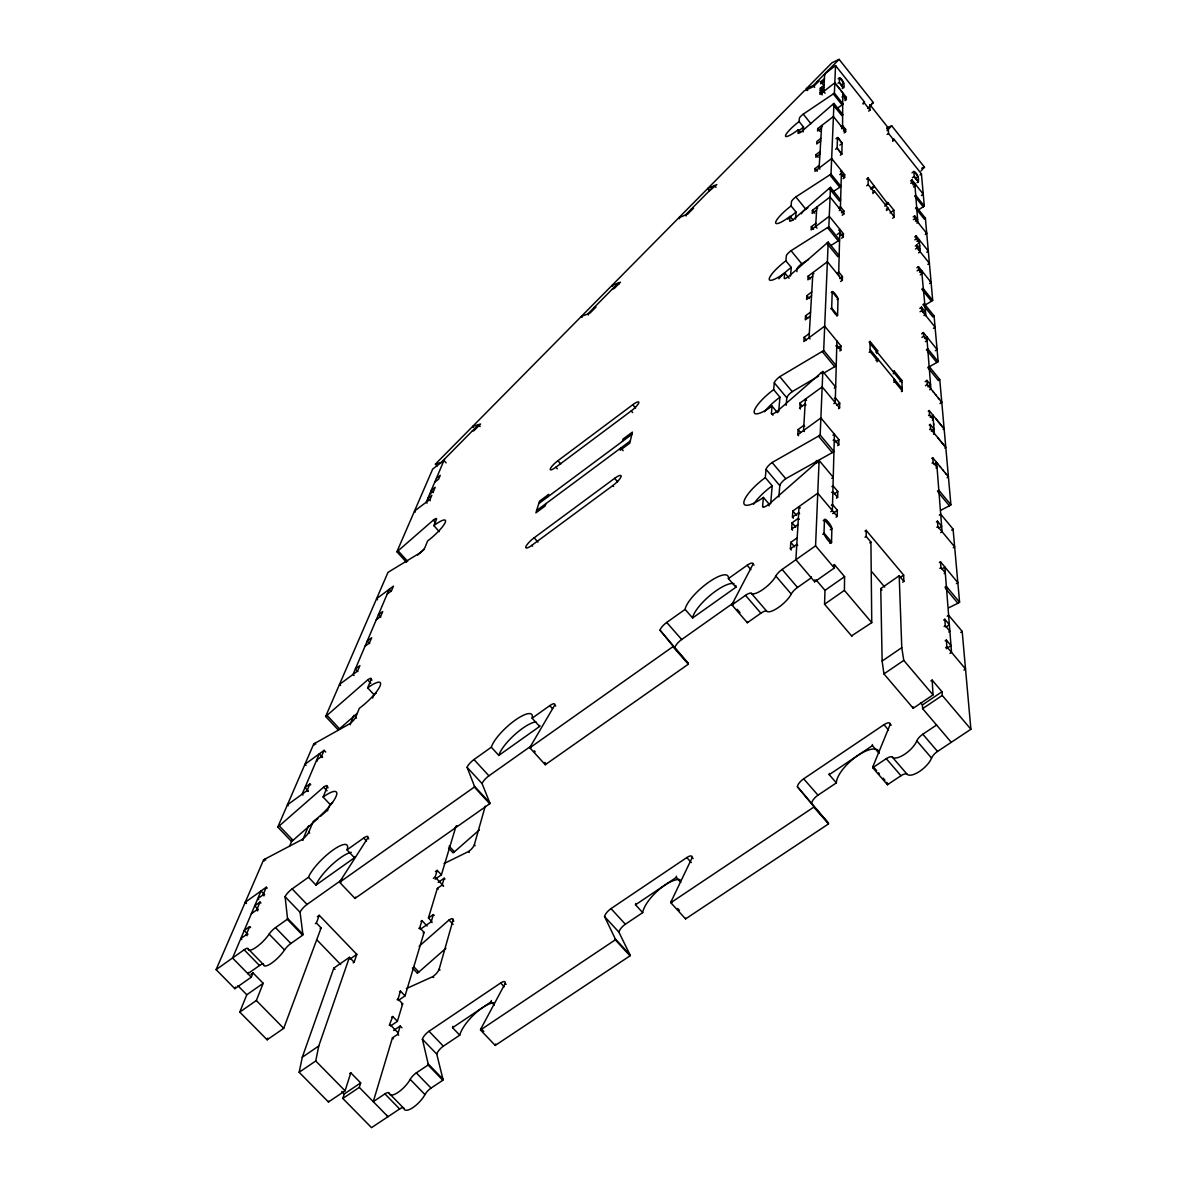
<?xml version="1.0" encoding="UTF-8"?>
<svg xmlns="http://www.w3.org/2000/svg" width="1187" height="1187" viewBox="0 0 1187 1187"><rect width="100%" height="100%" fill="white"/><g stroke="black" fill="none" stroke-linecap="round" stroke-linejoin="round"><path stroke-width="1.5" d="M864.997 531.138L866.139 530.337L866.184 536.42L870.917 542.073L871.762 622.641L851.925 635.653M871.762 622.641L844.402 590.384L844.595 576.645L834.431 564.626L833.2 565.487M836.049 517.191L837.221 516.36L837.354 510.276L832.532 504.52L831.36 505.35M836.479 498.154L837.636 497.323L837.77 491.463L833.022 485.809L831.879 486.625M837.696 445.674L838.779 444.888L838.897 439.62L820.885 417.958L797.798 434.694L798.643 435.718M838.541 408.669L839.595 407.913L839.699 403.031L835.366 397.808L834.327 398.565M839.862 350.951L840.841 350.224L840.945 345.936L824.698 326.158L803.866 341.544L804.133 337.316L809.311 333.502M840.559 281.527L842.369 280.177L842.458 276.556L838.734 271.971L836.924 273.322M841.613 238.231L843.319 236.94L843.393 233.691L829.268 216.242L811.122 229.922L811.329 226.717L815.84 223.319M842.162 215.262L843.823 214.016L843.883 210.96L840.47 206.731L838.808 207.977M843.037 178.688L844.625 177.486L844.684 174.726L831.672 158.524L814.935 171.269L815.113 168.554L819.282 165.379M844.135 132.929L845.619 131.802L845.663 129.398L842.636 125.599L841.168 126.712M844.921 100.628L846.316 99.545L846.361 97.379L834.817 82.838L835.529 65.552L824.698 73.95L823.659 91.458L825.113 93.269M800.275 508.006L799.044 506.567L795.898 559.73L814.683 581.808L834.342 567.994L834.431 564.626M830.292 529.788L831.879 528.66L824.461 519.847L824.001 533.453A4.555 1.142 54.6 0 0 824.401 534.936L826.33 538.171A7.404 1.855 54.6 0 0 829.416 541.762L831.063 542.815A4.555 1.142 54.6 0 0 831.523 542.37L831.879 528.66A6.039 1.499 54.4 0 0 828.259 521.924A6.039 1.499 54.4 0 0 824.446 519.832L823.259 520.692M836.894 341.01L835.247 402.675L833.838 403.684M838.63 275.592L839.862 229.343L838.734 230.189M842.755 92.838L842.562 127.988L841.583 128.745M851.925 636.336L824.55 604.228L824.995 590.354L816.092 579.894M814.683 581.808L814.757 579.879M834.342 567.994L815.573 545.827L819.119 460.437A7.686 2.166 -39.8 0 0 817.383 461.788L768.315 504.772A7.641 2.137 -40.2 0 1 762.588 506.137L763.419 497.412A26.262 7.211 -40.2 0 1 743.848 502.309A26.262 7.211 -40.2 0 1 765.289 477.634L766.075 469.384A7.374 1.988 -40.1 0 1 772.099 462.5L818.496 436.133A7.448 2.033 -39.7 0 0 820.172 435.021L822.814 371.486A7.003 1.78 -39.5 0 0 821.241 372.733L776.639 411.726A6.959 1.766 -39.9 0 1 771.402 413.299L772.084 406.073A23.933 5.98 -39.9 0 1 754.16 411.577A23.933 5.98 -39.9 0 1 773.642 389.662L774.295 382.807A6.736 1.662 -39.8 0 1 779.77 376.665L822.161 351.471A6.81 1.677 -39.5 0 0 823.689 350.447L828.2 242.133A5.994 1.291 -39.3 0 0 826.849 243.201L788.732 276.437A5.965 1.291 -39.5 0 1 784.221 278.159L784.726 272.876A20.565 4.377 -39.5 0 1 769.235 278.93A20.565 4.377 -39.5 0 1 785.868 260.828L786.358 255.769A5.801 1.217 -39.5 0 1 791.046 250.694L827.517 227.622A5.861 1.232 -39.2 0 0 828.838 226.702L830.47 187.338A5.579 1.113 -39.2 0 0 829.223 188.347L793.866 219.135A5.549 1.113 -39.4 0 1 789.667 220.901L790.097 216.346A19.14 3.784 -39.4 0 1 775.645 222.473A19.14 3.784 -39.4 0 1 791.076 205.945L791.492 201.567A5.401 1.053 -39.4 0 1 795.854 196.923L829.802 174.904A5.46 1.068 -39.2 0 0 831.019 174.029L833.957 103.462A4.926 0.861 -39.2 0 0 832.859 104.352L801.7 131.431A4.896 0.861 -39.3 0 1 797.99 133.196L798.317 129.665A16.944 2.938 -39.3 0 1 785.497 135.793A16.944 2.938 -39.3 0 1 799.088 121.549L799.415 118.136A4.793 0.816 -39.3 0 1 803.258 114.13L833.304 93.907A4.837 0.831 -39.1 0 0 834.387 93.105L834.817 82.838L819.95 94.337L820.083 92.185L823.793 89.322M811.314 576.808L811.27 577.802L797.516 587.461A8.294 2.611 -40.5 0 0 791.239 594.064A16.499 5.149 -40.6 0 1 778.672 607.314A16.499 5.149 -40.6 0 1 766.772 611.26A8.25 2.582 -40.8 0 0 760.882 613.204L747.335 622.73L731.949 604.94A8.205 2.478 -40.9 0 1 732.32 603.753L753.077 564.048L754.027 565.146M816.344 463.316L816.463 460.467M824.639 75.018L824.698 73.95M791.328 549.982L790.379 548.854L790.794 542.355L797.263 537.77M792.59 530.159L791.655 529.061L792.07 522.799L798.347 518.318L799.281 519.416M793.361 518.215L792.441 517.117L792.842 511.003L817.754 493.198L837.221 516.36M797.798 434.694L798.139 429.516L803.866 425.361L804.712 426.37M800.35 409.07L799.845 403.179L822.176 386.888L839.595 407.913M810.587 312.062L805.543 315.801L805.276 319.822L810.35 316.054M811.774 291.987L806.848 295.652L806.596 299.48L811.537 295.8M842.369 280.177L827.384 261.763L808.124 276.156L807.887 279.791L812.709 276.185M843.823 214.016L830.069 196.983L812.398 210.351L812.205 213.408L816.626 210.069M820.098 151.506L816.033 154.622L815.855 157.233L819.95 154.102M845.619 131.802L833.422 116.519L817.724 128.582L817.561 130.985L821.493 127.973M822.368 92.927L820.217 90.227L820.351 88.105L824.03 85.271M824.401 78.846L820.766 81.666L820.632 83.743L824.282 80.909M778.88 496.967L779.785 485.602A7.359 2.048 -40.1 0 1 785.764 478.702L832.25 452.633A7.434 2.092 -39.7 0 0 833.942 451.535L820.172 435.021M786.18 405.316L786.788 397.779A6.721 1.706 -39.7 0 1 792.233 391.621L818.629 376.116M796.848 271.63L797.056 268.855A5.787 1.261 -39.4 0 1 801.729 263.766L808.51 259.508M770.63 503.926L772.218 485.809L765.289 477.634M778.657 411.904L779.948 397.2L773.642 389.662M790.512 276.081L791.269 267.416L785.868 260.828M795.483 219.091L796.091 212.102L791.076 205.945M803.08 131.965L803.51 127.054L799.088 121.549M506.122 984.364L505.217 983.415A7.552 2.597 -44.7 0 0 500.632 982.999L429.011 1031.251A7.523 2.522 -45.3 0 0 422.379 1039.189L436.757 1054.101L442.929 1079.131A7.715 2.686 -45.8 0 1 442.825 1080.259L431.044 1088.093A7.73 2.7 -45.9 0 0 424.976 1094.607A15.416 5.327 -46 0 1 412.809 1107.664A15.416 5.327 -46 0 1 403.995 1108.539A7.73 2.656 -46.1 0 0 399.633 1108.97L371.531 1127.65L342.82 1098.465L359.29 1087.396L360.685 1082.9L350.818 1072.825L345.061 1090.823L328.458 1101.996L299.154 1072.276L315.742 1060.97L318.754 1045.999L349.423 957.316L354.127 962.182L353.147 962.865M299.154 1072.276L302.284 1057.246L333.829 968.132L349.423 957.316M622.463 441.297L622.997 439.101L632.404 432.113L629.763 443.152L620.252 450.214L620.801 447.974L623.16 450.704M406.414 988.578L432.84 976.619A7.137 2.285 -44.7 0 0 439.16 969.156L453.019 920.192A6.87 2.151 -44.2 0 0 449.012 920.029L419.159 946.247M444.042 863.572L468.583 851.509A6.484 1.944 -43.6 0 0 474.31 844.877L485.26 806.151M422.379 1039.189L428.195 1063.893A7.73 2.641 -45.6 0 1 428.092 1065.006L416.296 1072.885A7.76 2.641 -45.7 0 0 410.198 1079.398A15.446 5.223 -45.8 0 1 397.971 1092.441A15.446 5.223 -45.8 0 1 389.232 1093.405A7.745 2.611 -46 0 0 384.9 1093.88L373.267 1101.655L392.422 1037.868L397.734 1034.278L400.212 1025.983L401.963 1027.794M420.109 929.421L431.237 921.735L433.359 914.598L434.175 915.459M431.682 921.438L428.433 917.996L437.335 888.38L442.157 885.012L444.175 878.232L444.977 879.077M412.393 967.984L417.364 973.177L417.809 971.649M390.508 1025.998L397.393 1021.339L402.66 1003.816L398.046 999.024L400.464 991.086L405.049 995.863L398.268 1000.478M405.049 995.863L424.115 932.388L419.738 927.774L421.934 920.563L427.097 926.023M435.125 879.226L441.401 874.849L456.06 826.033M389.247 1025.375L392.734 1016.502L397.393 1021.339M433.359 878.35L435.154 877.089L437.202 870.383L441.401 874.849M545.872 503.629L545.159 505.974L535.886 512.843L539.551 501.166L548.72 494.356L548.008 496.656M342.82 1098.465L344.26 1093.954L360.685 1082.9M328.458 1101.996L328.74 1101.135M354.127 962.182L356.797 954.363L319.273 915.325L317.33 916.69M250.976 974.349L253.039 972.91L263.188 983.296L246.792 994.765L239.774 1012.066L267.134 1039.797L283.708 1028.357L321.128 927.908L316.38 922.982L319.273 915.325M267.134 1039.797L267.758 1038.135M239.774 1012.066L256.347 1000.507L263.188 983.296M327.419 810.899L330.031 804.356A24.942 6.261 -43.6 0 1 332.568 802.62M372.599 698.09L373.979 694.662A22.687 5.297 -42.7 0 1 376.324 693.015M253.039 972.91L251.303 977.153L234.863 988.697L216.108 969.616L263.544 859.996A7.241 1.78 -44 0 1 264.938 859.091L302.106 839.521A7.27 1.825 -43.7 0 0 308.798 832.161L313.175 821.434A24.972 6.172 -43.5 0 0 336.129 796.269A24.972 6.172 -43.5 0 0 323.116 797.041L327.271 786.862L328.131 787.767M317.923 818.54L293.026 840.307A6.988 1.736 -43.7 0 1 291.542 841.479L277.788 827.072L313.665 744.13A6.558 1.499 -43.1 0 1 314.956 743.27L349.616 723.847A6.603 1.543 -42.9 0 0 355.655 717.319L359.32 708.327A22.716 5.223 -42.7 0 0 380.092 685.923A22.716 5.223 -42.7 0 0 367.673 687.852L371.175 679.29L371.961 680.136M439.279 531.657L433.878 525.633L436.504 519.209A5.49 1.098 -41.6 0 0 433.3 520.143L398.105 550.798A5.475 1.083 -41.8 0 1 396.903 551.747L406.473 562.326M248.409 972.435L247.905 973.681L259.508 965.521A7.879 2.137 -44.8 0 1 263.588 964.69A15.728 4.288 -44.7 0 0 271.808 962.983A15.728 4.288 -44.7 0 0 284.524 949.971A7.894 2.166 -44.6 0 1 290.874 943.487L302.64 935.208A7.864 2.166 -44.6 0 0 302.863 934.184L300.059 912.269L285.088 896.719A7.686 2.003 -44.2 0 1 292.136 888.9L308.486 877.252A26.856 7.092 -43.9 0 1 332.939 850.085A26.856 7.092 -43.9 0 1 347.005 849.862L363.667 838.022A7.715 2.062 -43.7 0 1 367.836 837.903L368.771 838.897M303.026 839.298L308.501 825.929M350.358 723.892L353.86 715.36M947.211 616.276A7.537 2.715 -39.5 0 1 948.621 615.222L962.182 631.425L970.892 729.263L937.537 751.43A8.116 3.235 -40.4 0 0 931.558 758.078A16.128 6.395 -40.6 0 1 919.584 771.402A16.128 6.395 -40.6 0 1 907.135 774.295A8.072 3.205 -40.9 0 0 900.978 775.734L887.446 784.726L872.727 767.707A8.057 3.116 -40.9 0 1 872.979 766.431L890.309 724.144L891.214 725.183M234.863 988.697L235.53 987.094M289.465 846.435L292.136 840.055M241.733 939.57L240.783 938.605L246.228 934.748L249.656 926.602L250.605 927.566M251.303 913.767L256.704 909.925L260.027 902.061L260.947 903.01M258.662 899.657L257.742 898.693L263.039 894.924L266.289 887.208L267.209 888.158M288.233 805.78L287.388 804.89L307.107 790.572L309.896 783.969L310.742 784.859M317.463 760.986L316.632 760.11L321.454 756.594L324.11 750.318L325.742 752.068M444.561 459.072L426.237 502.205L427.097 503.169M357.317 713.283L339.556 728.788A6.365 1.469 -42.9 0 1 338.191 729.886L325.639 716.458L387.941 572.475A5.623 1.142 -42 0 1 389.069 571.689L419.797 553.008A5.638 1.157 -41.8 0 0 424.901 547.622L427.632 540.931A19.482 3.932 -41.7 0 0 445.244 522.384A19.482 3.932 -41.7 0 0 433.878 525.633M396.903 551.747L432.691 469.043L443.968 460.452L446.104 462.856M890.309 724.144A7.864 2.967 -40.7 0 0 883.974 724.708L803.673 778.806A7.775 2.893 -41.6 0 0 797.382 786.699L828.274 822.932A7.953 3.101 -41.8 0 1 828.511 823.897L685.567 918.916L670.818 902.713A7.864 2.908 -43.2 0 1 671.234 901.363L692.199 857.518L693.104 858.513M692.199 857.518A7.671 2.789 -42.9 0 0 686.783 857.563L611.008 908.619A7.626 2.715 -43.7 0 0 604.539 916.542L618.917 932.166L629.971 954.778A7.805 2.893 -44 0 1 630.03 955.832L495.231 1045.421L480.483 1029.975A7.76 2.7 -45.1 0 1 481.032 1028.55L505.217 983.415M753.077 564.048A8.042 2.374 -40.7 0 0 747.142 565.264L728.403 578.588A27.88 8.146 -41 0 0 708.342 582.476A27.88 8.146 -41 0 0 685.107 609.376L666.723 622.448A7.938 2.315 -41.4 0 0 660.031 630.193L688.208 663.355A8.131 2.508 -41.5 0 1 688.312 664.201L545.263 764.725L529.862 747.81A8.042 2.329 -42.6 0 1 530.396 746.549L554.774 705.019L555.709 706.057M554.774 705.019A7.834 2.226 -42.3 0 0 549.759 705.642L532.117 718.194A27.242 7.626 -42.6 0 0 515.203 720.153A27.242 7.626 -42.6 0 0 491.314 747.216L473.984 759.546A7.775 2.151 -42.9 0 0 467.099 767.336L482.1 783.628L489.786 802.813A7.968 2.329 -43.2 0 1 489.727 803.747L354.987 898.425L339.616 882.297A7.923 2.151 -44 0 1 340.283 880.977L367.836 837.903M921.038 170.883L924.495 167.189L891.719 125.792L886.689 127.899M887.045 130.689L891.719 125.792M867.697 108.462L873.365 102.601L839.105 59.35L831.998 62.748L806.255 88.802L807.664 90.568M437.098 466.001L435.421 464.102L804.207 90.88L813.599 86.488L819.075 80.939L816.715 82.037M806.255 88.802L813.288 85.509L839.105 59.35M454.769 827.888L457.262 825.707M448.523 847.993L453.063 852.859A6.261 1.84 -43.6 0 0 454.428 851.806L479.311 829.965M417.364 973.177A6.855 2.166 -44.7 0 0 418.833 972.049L445.926 948.25M277.788 827.072A7.003 1.677 -43.6 0 0 279.271 825.9L323.621 787.144A7.003 1.706 -43.4 0 1 327.271 786.862M320.698 816.122L326.217 811.285M417.646 555.041L424.234 549.299M325.639 716.458A6.38 1.424 -42.8 0 0 327.018 715.36L367.688 679.884A6.38 1.439 -42.6 0 1 371.175 679.29M820.217 90.227L823.897 87.378M838.141 78.802C843.601 73.639 847.785 98.417 839.357 82.126L839.521 77.689L843.764 83.149L841.939 84.574M837.977 83.149C839.046 80.968 844.758 88.016 842.266 88.535M842.547 94.456L843.482 93.743M842.028 96.978L843.423 95.91L846.316 99.545M844.269 98.981L846.361 97.379M863.083 103.032L864.433 101.993L835.529 65.552M863.083 104.1L864.433 101.993M820.885 138.389L816.879 141.446L816.715 143.953L820.736 140.882M868.647 111.118L870.012 110.079L869.923 105.049M843.467 131.089L845.663 129.398M835.974 138.671L838.022 137.573L842.073 142.989L841.835 154.162L837.147 148.316L837.473 137.514L842.162 143.36L839.892 145.096M835.589 149.265L837.117 148.093L841.88 154.028L840.337 155.2M886.926 128.893L888.262 127.87L869.923 104.723M887.149 134.443L888.514 133.419L888.262 127.87M436.401 478.257L440.243 475.349L438.611 479.192L434.768 482.115M840.381 171.477L841.435 170.691L840.381 209.773L839.283 210.603M839.773 174.623L841.36 173.421L844.625 177.486M842.325 176.522L844.684 174.726M892.624 140.303L893.989 139.265L921.438 173.895L924.302 206.108A4.763 1.083 -38.7 0 1 923.219 206.85L919.376 209.238M892.683 141.416L893.989 139.265M429.635 494.193L433.522 491.24L435.184 487.308L431.311 490.246L433.359 492.531M866.584 179.103L868.098 177.961L887.742 203.823L884.716 206.093M866.644 185.795L868.172 184.638L868.098 177.961M870.516 188.555L874.3 185.706M871.288 189.341L874.329 187.056M841.405 212.829L843.883 210.96M872.89 192.249L874.404 191.107L887.906 207.962L894.182 217.117L892.654 218.26M872.905 193.615L874.404 191.107M912.017 172.842C915.993 167.975 921.097 181.477 917.032 182.664M912.388 177.798L914.227 176.359L913.856 171.299L917.996 176.7M837.206 234.492L839.773 232.563L843.319 236.94M910.563 180.973L911.957 179.92L923.234 194.104L921.379 195.499M920.073 174.904L921.438 173.895M915.266 178.747L917.996 176.655M840.826 235.619L843.393 233.691M910.741 183.406L912.15 182.368L911.957 179.92M886.185 203.585L887.698 202.458L893.856 210.158L894.182 217.117M912.922 184.86L914.791 183.466L915.489 184.356M913.575 186.967L914.984 185.929L912.15 182.368M886.377 209.105L887.906 207.962M886.437 210.485L887.965 209.342M557.92 460.704L632.73 404.752A8.902 1.929 -40.6 0 1 638.814 402.734A8.902 1.929 -40.6 0 1 631.217 410.925L555.917 467.188A8.799 1.884 -41 0 1 550.249 468.939A8.799 1.884 -41 0 1 557.92 460.704L560.739 463.939M890.072 212.977L893.856 210.158M387.199 594.064L391.443 590.903L393.446 586.141L376.561 598.767L377.511 599.791M913.174 216.939L914.643 215.841L917.61 219.55L915.414 221.197M913.382 219.64L914.851 218.542L914.643 215.841M376.279 619.762L380.612 616.528L382.718 611.557L378.401 614.777L380.701 617.299M839.758 278.559L842.458 276.556M538.853 503.511L631.914 434.323M916.839 222.993L917.833 222.266L914.791 183.466M536.658 510.529L630.327 440.956M831.286 292.521L832.221 291.824A4.703 0.92 53.5 0 1 835.158 293.931A4.703 0.92 53.5 0 1 838.007 298.916L837.577 315.252L836.627 315.95M914.643 236.985L916.141 235.857L928.308 251.065L932.7 300.43A5.371 1.38 -38.7 0 1 931.469 301.261L924.955 305.104M365.032 646.218L369.454 642.939L371.665 637.731L367.243 641.01L369.617 643.577M914.851 239.833L916.364 238.706L916.141 235.857M837.072 299.599L838.007 298.916L832.221 291.824L831.672 308.026A4.807 0.95 53.6 0 0 834.58 313.131A4.807 0.95 53.6 0 0 837.577 315.252L831.672 308.026L830.722 308.739M925.266 234.522L926.735 233.424L925.385 218.185L916.646 207.235A4.867 1.098 -38.7 0 0 915.548 208.111L924.287 219.061A4.852 1.128 -38.7 0 1 925.385 218.185M916.928 241.347L919.376 239.908M917.907 243.647L919.421 242.534L916.364 238.706M915.296 246.08L916.824 244.952L919.91 248.81L918.382 249.938M915.503 249.003L917.047 247.875L916.824 244.952M918.604 252.861L920.133 251.733L919.183 239.67M534.15 537.8L614.629 478.331A9.615 2.255 -40.9 0 1 621.113 476.491A9.615 2.255 -40.9 0 1 612.848 485.542L531.821 545.337A9.511 2.196 -41.4 0 1 525.811 546.866A9.511 2.196 -41.4 0 1 534.15 537.8L537.948 542.103M926.795 252.178L928.308 251.065L926.735 233.424L914.851 218.542M916.868 267.772L918.441 266.615L931.098 282.387L929.525 283.53M917.091 270.873L918.679 269.701L918.441 266.615M927.863 264.419L929.391 263.291L917.047 247.875M919.524 272.105L921.616 270.562L925.905 315.742M920.281 274.82L921.854 273.663L918.679 269.701M835.796 345.996L836.776 345.269L840.841 350.224M838.007 348.088L840.945 345.936M869.107 342.138L870.041 341.441L877.697 350.818L876.807 353.548M919.821 308.368L921.468 307.151L924.807 311.291L923.145 312.493M920.073 311.78L921.72 310.564L921.468 307.151M324.11 750.318L304.94 764.309L306.023 765.467M869.225 352.346L870.16 351.664L870.041 341.441M923.961 315.519L925.074 314.718M875.828 352.183L877.697 350.818M799.534 408.076L805.127 403.995L805.958 404.99M875.976 360.418L877.876 359.053L876.97 361.812M921.661 333.799L923.367 332.553L937.077 349.497L938.16 361.634A5.757 1.602 -38.7 0 1 936.825 362.51L929.807 366.501M933.427 328.324L935.074 327.108L934.08 315.905L924.198 303.649A5.505 1.424 -38.7 0 0 922.967 304.629L932.834 316.884A5.49 1.454 -38.7 0 1 934.08 315.905M921.928 337.42L923.634 336.188L923.367 332.553M309.896 783.969L304.985 787.545L308.353 791.091M924.525 338.443L926.795 336.796L927.448 337.598M836.568 405.301L839.699 403.031M925.37 341.678L927.092 340.446L923.634 336.188M893.277 371.709L894.212 371.041L901.808 380.33L902.313 390.953L901.363 391.636M893.366 373.801L894.212 371.041M893.603 380.122L894.538 379.439L894.627 381.561L902.313 390.953M935.371 350.729L937.077 349.497L935.074 327.108L921.72 310.564M893.677 382.244L894.627 381.561M899.939 381.68L901.808 380.33M832.948 435.258L834.402 434.219L832.369 510.588L830.796 511.686M833.17 440.258L834.268 439.472L838.779 444.888M835.648 441.965L838.897 439.62M925.148 381.695L926.943 380.389L930.563 384.84L927.863 386.784M925.445 385.745L927.255 384.44L926.943 380.389M929.688 389.781L930.89 388.906L926.795 336.796M928.264 411.251L929.198 410.583L944.14 428.878L943.205 429.546M939.97 403.58L941.781 402.289L939.748 379.528L929.124 366.442A5.905 1.647 -38.8 0 0 927.789 367.495L938.413 380.582A5.905 1.677 -38.8 0 1 939.748 379.528M246.481 903.5L245.264 902.239L266.289 887.208M928.59 415.584L929.525 414.916L929.198 410.583M930.148 417.156L933.175 415.45M792.441 517.117L798.688 512.665L799.608 513.748M932.344 420.183L933.279 419.515L929.525 414.916M831.716 492.471L832.873 491.641L837.636 497.323M260.027 902.061L254.701 905.844L258.395 909.672M929.287 425.094L930.237 424.427L934.035 429.056L931.202 431.074M834.327 493.911L837.77 491.463M929.614 429.546L930.563 428.878L930.237 424.427M791.655 529.061L798.035 524.52M933.442 434.205L934.377 433.537L932.937 415.168M249.656 926.602L244.196 930.474L247.964 934.347M832.695 513.585L837.354 510.276M308.486 877.252L315.965 885.072L354.483 857.741A26.826 7.196 -44 0 0 354.854 856.584M491.314 747.216L498.807 755.407L539.61 726.459A27.212 7.73 -42.6 0 0 539.818 725.391M685.107 609.376L692.6 617.967L735.895 587.253A27.85 8.25 -41 0 0 735.762 585.414M790.379 548.854L796.803 544.299L797.753 545.412M822.784 534.313L824.001 533.453M944.852 448.152L945.802 447.484L941.781 402.289L927.255 384.44M931.75 458.39L932.715 457.692L948.413 476.803L947.107 477.723M300.059 912.269A7.671 2.062 -44.3 0 1 307.062 904.42L342.628 879.27M482.1 783.628A7.76 2.226 -43 0 1 488.94 775.823L531.346 745.837M675.032 647.286A7.923 2.374 -41.4 0 1 681.679 639.526L734.234 602.373M932.092 463.167L933.086 462.47L932.715 457.692M216.108 969.616L244.151 949.793A7.908 2.077 -44.7 0 1 248.187 948.917A15.757 4.169 -44.6 0 0 256.347 947.122A15.757 4.169 -44.6 0 0 269.123 934.11A7.908 2.107 -44.5 0 1 275.503 927.626L287.269 919.302A7.879 2.092 -44.4 0 0 287.506 918.293L285.088 896.719M339.616 882.297L474.325 787.07A7.983 2.27 -43.1 0 0 474.414 786.135L467.099 767.336M529.862 747.81L672.925 646.663A8.161 2.433 -41.5 0 0 672.821 645.832L660.031 630.193M731.949 604.94L745.495 595.355A8.264 2.508 -40.8 0 1 751.356 593.352A16.529 5.015 -40.6 0 0 763.182 589.286A16.529 5.015 -40.6 0 0 775.823 576.051A8.309 2.537 -40.5 0 1 782.129 569.448L815.573 545.827M934.05 464.325L936.647 462.485L937.626 463.672M936.039 467.975L937.033 467.277L933.086 462.47M829.921 543.097L831.523 541.969L824.001 533.052M830.307 543.216L831.523 542.37M315.401 923.679L316.38 922.982M865.026 537.236L866.184 536.42M320.149 928.59L321.128 927.908M869.759 542.874L870.917 542.073M824.995 590.354L844.595 576.645M435.406 871.629L437.202 870.383M936.424 521.894L937.463 521.167L941.647 526.227L938.516 528.408M824.55 604.228L844.402 590.384M936.825 527.325L937.864 526.598L937.463 521.167M438.166 882.416L444.175 878.232M940.683 532.637L942.077 531.672L936.647 462.485M930.92 680.923L932.151 680.092L933.041 694.914L913.218 708.268L883.944 673.904L882.134 661.07L880.754 588.574L899.197 575.784L903.886 581.363L902.728 582.164M350.002 959.081L356.797 954.363M900.191 577.446L903.633 575.057L866.139 530.337M953.25 547.815L954.645 546.851L937.864 526.598M420.999 921.201L421.934 920.563M939.421 562.534L940.505 561.777L957.835 582.624L956.396 583.618M428.433 917.996L433.359 914.598M418.803 928.412L419.738 927.774M939.852 568.38L940.935 567.623L940.505 561.777M941.959 569.003L944.837 567L951.529 652.36L949.971 653.414M423.18 933.027L424.115 932.388M944.214 573.633L945.297 572.876L940.935 567.623M302.284 1057.246L318.754 1045.999M882.134 661.07L901.779 647.642L899.197 575.784M399.5 991.753L400.464 991.086M943.65 620.029L944.793 619.243L949.363 624.703L945.935 627.033M397.081 999.691L398.046 999.024M944.125 626.513L945.282 625.742L944.793 619.243M883.944 673.904L903.782 660.402L901.779 647.642M401.681 1004.469L402.66 1003.816M948.725 632.003L949.882 631.217L945.282 625.742M391.74 1017.17L392.734 1016.502M945.193 640.846L946.351 640.06L951.01 645.594L946.351 648.755M945.683 647.583L946.855 646.796L946.351 640.06M393.609 1030.45L400.212 1025.983M349.794 1073.508L350.818 1072.825M963.963 670.062L965.535 669.008L946.855 646.796M951.262 742.305L922.625 708.639L922.433 704.915L942.003 691.739L932.151 680.092M922.625 708.639L942.255 695.434L942.003 691.739M436.757 1054.101A7.508 2.567 -45.4 0 1 443.359 1046.162L459.74 1035.183L452.573 1027.705L491.136 1001.798A26.292 8.992 -45 0 0 491.388 1000.522M618.917 932.166A7.597 2.76 -43.7 0 1 625.356 924.228L642.686 912.625L635.52 904.791L676.323 877.371A26.648 9.659 -43.3 0 0 676.397 876.184M811.76 803.08A7.76 2.953 -41.6 0 1 817.991 795.171L836.36 782.871L829.209 774.666L872.43 745.614A27.242 10.312 -41.1 0 0 872.341 744.516M836.434 108.774L842.117 104.975A4.837 0.861 -39.1 0 0 843.2 104.189L834.387 93.105M480.483 1029.975L615.281 939.837A7.819 2.849 -43.9 0 0 615.237 938.798L604.539 916.542M670.818 902.713L813.778 807.13A7.983 3.042 -41.8 0 0 813.555 806.166L797.382 786.699M872.727 767.707L886.259 758.671A8.086 3.146 -40.9 0 1 892.401 757.172A16.173 6.276 -40.6 0 0 904.791 754.175A16.173 6.276 -40.6 0 0 916.824 740.851A8.131 3.175 -40.4 0 1 922.833 734.219L936.573 725.034M801.448 213.823A5.401 1.083 -39.3 0 1 805.78 209.164L807.887 207.814M833.348 191.448L839.788 187.309A5.445 1.098 -39.1 0 0 841.004 186.448L831.019 174.029M831.345 245.219L838.259 240.887A5.861 1.276 -39.2 0 0 839.58 239.967L828.838 226.702M823.971 372.985L834.698 366.694A6.796 1.736 -39.4 0 0 836.227 365.655L823.689 350.447M941.172 510.098L949.363 505.796A6.662 2.166 -39 0 0 950.906 504.831L945.802 447.484L930.563 428.878M948.903 607.699L957.894 603.263A7.285 2.597 -39.4 0 0 959.586 602.239L953.072 529.105L940.697 514.134A6.87 2.24 -39.2 0 0 939.318 515.188M872 103.21L873.365 102.601M708.758 191.419L716.8 184.593L707.808 188.436L709.277 190.217M691.294 209.105L693.52 208.17L687.659 214.12L678.801 217.8L679.543 218.69M921.691 168.257L922.625 167.901M923.085 167.723L924.495 167.189M612.225 289.213L614.362 288.396L620.46 282.224L611.898 285.503L612.655 286.408M593.841 307.819L595.963 307.032L589.791 313.294L581.378 316.395L582.149 317.3M472.025 431.237L473.999 430.644L480.557 424.011L472.619 426.459L473.42 427.379M435.421 464.102L441.178 462.5L478.524 424.664L480.142 426.519M386.769 1115.454L388.001 1116.7L359.29 1087.396M256.347 1000.507L283.708 1028.357M315.742 1060.97L345.061 1090.823M237.904 985.714L246.792 994.765M341.797 1091.447L344.26 1093.954M244.151 949.793L259.508 965.521M384.9 1093.88L399.633 1108.97M251.303 977.153L232.548 957.998L261.021 890.977L264.686 894.761M246.228 934.748L247.163 935.712M248.187 948.917L263.588 964.69M389.232 1093.405L403.995 1108.539M245.264 902.239L246.169 903.188M269.123 934.11L284.524 949.971M410.198 1079.398L424.976 1094.607M398.446 1033.194L390.226 1024.707M392.422 1037.868L393.312 1038.788M275.503 927.626L290.874 943.487M416.296 1072.885L431.044 1088.093M256.704 909.925L257.638 910.889M317.285 940.282L340.684 964.527M287.506 918.293L302.863 934.184M428.195 1063.893L442.929 1079.131M287.269 919.302L302.64 935.208M428.092 1065.006L442.825 1080.259M263.039 894.924L263.959 895.873M333.829 968.132L335.001 969.349M397.734 1034.278L398.624 1035.198M264.938 859.091L265.814 860.011M292.136 888.9L307.062 904.42M429.011 1031.251L443.359 1046.162M263.544 859.996L264.419 860.916M279.271 825.9L293.026 840.307M413.877 966.856L418.833 972.049M308.798 832.161L309.688 833.096M439.16 969.156L440.021 970.061M302.106 839.521L302.997 840.455M432.84 976.619L433.7 977.524M340.283 880.977L341.248 881.986M481.032 1028.55L483.806 1031.458M347.005 849.862L354.483 857.741M491.136 1001.798L494.282 1005.107M363.667 838.022L366.471 840.989M500.632 982.999L504.223 986.798M323.116 797.041L330.031 804.356M307.107 790.572L307.952 791.477M431.237 921.735L432.053 922.596M303.011 795.053L302.166 794.162L319.303 753.834L322.582 757.306M453.019 920.192L453.835 921.067M323.621 787.144L327.033 790.765M449.012 920.029L453.122 924.391M314.956 743.27L315.772 744.13M313.665 744.13L314.466 744.991M435.154 877.089L443.582 886.066M321.454 756.594L322.285 757.469M442.157 885.012L442.959 885.858M437.335 888.38L438.122 889.211M327.018 715.36L339.556 728.788M449.131 846.123L454.428 851.806M355.655 717.319L356.471 718.18M474.31 844.877L475.097 845.723M349.616 723.847L350.432 724.723M468.583 851.509L469.355 852.355M340.521 685.507L339.512 684.409L357.584 671.07L359.884 665.61L355.373 668.934L357.806 671.56M367.688 679.884L370.804 683.252M367.673 687.852L373.979 694.662M354.067 675.507L353.058 674.409L389.217 589.301L391.102 591.378M474.414 786.135L489.786 802.813M615.237 938.798L629.971 954.778M474.325 787.07L489.727 803.747M615.281 939.837L630.03 955.832M473.984 759.546L488.94 775.823M611.008 908.619L625.356 924.228M530.396 746.549L531.361 747.602M534.254 750.777L535.203 751.831M544.818 762.395L545.783 763.449A8.012 2.389 -42.7 0 0 545.263 764.725M671.234 901.363L672.154 902.372M677.688 908.456L679.528 910.474M532.117 718.194L539.61 726.459M676.323 877.371L680.804 882.327M549.759 705.642L552.578 708.758M686.783 857.563L691.264 862.548M398.105 550.798L407.66 561.377M415.361 512.042L414.5 511.078L430.154 499.237L431.845 495.231L427.928 498.184L430.213 500.751M433.3 520.143L435.674 522.799M531.821 545.337L532.592 546.198M672.821 645.832L688.208 663.355M813.555 806.166L828.274 822.932M672.925 646.663L688.312 664.201M813.778 807.13L828.511 823.897M666.723 622.448L681.679 639.526M803.673 778.806L817.991 795.171M555.917 467.188L557.341 468.806M614.629 478.331L617.67 481.848M612.848 485.542L613.62 486.418M732.32 603.753L733.284 604.866M737.142 609.317L740.02 612.655M872.979 766.431L873.899 767.499M874.834 768.553L876.674 770.689M878.514 772.811L879.433 773.879M883.098 778.123L884.938 780.245M886.778 782.367L887.683 783.435M751.356 593.352L766.772 611.26M892.401 757.172L907.135 774.295M745.495 595.355L760.882 613.204M886.259 758.671L900.978 775.734M728.403 578.588L735.895 587.253M872.43 745.614L879.137 753.389M747.142 565.264L750.881 569.626M883.974 724.708L888.455 729.916M632.73 404.752L635.549 408.046M775.823 576.051L791.239 594.064M916.824 740.851L931.558 758.078M631.217 410.925L632.626 412.586M782.129 569.448L797.516 587.461M922.833 734.219L937.537 751.43M768.315 504.772L769.206 505.81M762.588 506.137L763.478 507.19M790.794 542.355L794.563 546.792M920.578 702.734L922.433 704.915M588.455 314.985L587.684 314.065L618.308 283.04L619.08 283.945M792.842 511.003L796.492 515.336M942.255 695.434L970.892 729.263M792.07 522.799L795.765 527.176M903.782 660.402L933.041 694.914M763.419 497.412L769.295 504.341M880.754 588.574L881.926 589.969M772.099 462.5L785.764 478.702M766.075 469.384L779.785 485.602M871.881 571.822L884.716 587.075M817.383 461.788L818.273 462.856M771.402 413.299L773.019 415.227M804.4 431.534L803.554 430.525L805.424 399.114L806.507 400.42M798.139 429.516L800.661 432.528M819.119 460.437L833.259 477.322A7.671 2.226 -39.8 0 0 831.835 478.42M772.084 406.073L777.44 412.69M779.77 376.665L792.233 391.621M799.845 403.179L802.308 406.117M959.586 602.239L946.365 586.378A7.3 2.552 -39.4 0 1 944.971 587.253M774.295 382.807L786.788 397.779M818.496 436.133L832.25 452.633M945.49 588.411L957.894 603.263M822.814 371.486L835.663 387.036A6.988 1.84 -39.5 0 0 834.268 388.119M821.241 372.733L822.042 373.712M686.175 215.945L685.433 215.04L714.544 185.558L716.013 187.353M950.906 504.831L938.828 490.172A6.677 2.122 -39.1 0 1 937.463 491.032M822.161 351.471L834.698 366.694M938.042 492.056L949.363 505.796M810.083 338.948L809.059 337.716L812.917 272.565L813.867 273.707M804.133 337.316L806.344 340.001M936.217 419.174L937.611 420.895M939.614 439.932L940.579 441.104M941.054 441.683L942.003 442.84M942.478 443.419L943.428 444.591M943.902 445.17L944.852 446.327M937.715 437.617L939.14 439.353M806.848 295.652L809.163 298.471M784.726 272.876L789.118 278.218M939.6 466.061L940.579 467.263M942.537 469.651L943.517 470.838M945.475 473.227L946.454 474.414M805.543 315.801L807.694 318.413M938.086 421.459L939.021 422.602M939.481 423.18L940.416 424.323M940.876 424.887L941.81 426.029M942.285 426.608L943.205 427.75M791.046 250.694L801.729 263.766M870.145 349.601L902.209 388.802M870.16 351.664L877.905 361.13M808.124 276.156L810.365 278.9M932.7 391.146L933.605 392.259M935.43 394.485L936.335 395.612M938.145 397.838L939.051 398.951M940.861 401.176L941.781 402.289M870.071 343.473L901.912 382.437M816.982 228.141L815.647 226.509L816.804 207.013L817.665 208.081M828.2 242.133L839.164 255.635A5.994 1.335 -39.2 0 0 837.814 256.718L826.849 243.201M811.329 226.717L813.451 229.314M790.097 216.346L793.139 220.085M938.16 361.634L927.744 348.785A5.772 1.573 -38.8 0 1 926.424 349.661L936.825 362.51M827.517 227.622L838.259 240.887M812.398 210.351L814.697 213.185M795.854 196.923L805.78 209.164M930.311 281.393L931.098 282.387M798.317 129.665L800.557 132.44M816.033 154.622L818.14 157.248M932.7 300.43L923.011 288.382A5.386 1.35 -38.7 0 1 921.78 289.213L931.469 301.261M829.802 174.904L839.788 187.309M819.935 169.103L819.119 168.094L821.641 125.57L822.398 126.519M830.47 187.338L840.648 199.965A5.564 1.142 -39.1 0 0 839.402 200.974L829.223 188.347M815.113 168.554L817.279 171.24M868.172 184.638L874.433 192.457M817.724 128.582L820.009 131.431M803.258 114.13L810.929 123.7M925.994 232.504L926.735 233.424M834.817 82.838L835.544 83.743M837.71 86.473L836.256 84.663M839.877 89.203L838.437 87.378M842.043 91.933L840.604 90.108M924.302 206.108L915.711 195.306A4.778 1.053 -38.7 0 1 914.628 196.063L923.219 206.85M833.304 93.907L842.117 104.975M820.766 81.666L822.888 84.336M833.957 103.462L842.918 114.709A4.911 0.89 -39.1 0 0 841.82 115.599L832.859 104.352M820.351 88.105L822.502 90.805M820.083 92.185L822.25 94.886M813.288 85.509L814.697 87.274M917.833 222.266L918.575 223.201M864.433 103.061L870.012 110.079M888.514 133.419L894.034 140.392M922.536 193.214L923.234 194.104M919.628 245.264L919.688 246.05M933.605 423.67L933.709 424.857M913.159 706.844L913.218 708.268M903.633 575.057L903.886 581.363M887.698 202.458L887.742 203.823M951.692 530.159A6.855 2.3 -39.1 0 1 953.072 529.105M960.773 632.478A7.523 2.775 -39.5 0 1 962.182 631.425M459.74 1035.183A26.262 9.095 -45.1 0 1 474.028 1014.559A26.262 9.095 -45.1 0 1 493.881 1002.748M495.231 1045.421A7.745 2.76 -45.2 0 1 495.765 1043.996M642.686 912.625A26.618 9.763 -43.3 0 1 658.088 890.428A26.618 9.763 -43.3 0 1 680.017 879.612M685.567 918.916A7.849 2.967 -43.3 0 1 685.73 918.174M836.36 782.871A27.212 10.416 -41.1 0 1 856.005 756.787A27.212 10.416 -41.1 0 1 879.181 751.786M887.446 784.726A8.042 3.175 -40.9 0 1 887.52 784.028M829.209 774.666A27.242 10.312 -41.1 0 1 829.312 773.42M635.52 904.791A26.648 9.659 -43.3 0 1 635.802 903.47M452.573 1027.705A26.292 8.992 -45 0 1 453.004 1026.325M798.792 130.941A16.93 2.982 -39.3 0 1 803.51 127.054M787.812 219.18A19.126 3.828 -39.4 0 1 796.091 212.102M778.791 278.797A20.55 4.451 -39.5 0 1 791.269 267.416M354.987 898.425A7.894 2.226 -44.1 0 1 355.655 897.09M747.335 622.73A8.19 2.552 -40.9 0 1 747.706 621.543M692.6 617.967A27.85 8.25 -41 0 1 710.583 594.999A27.85 8.25 -41 0 1 734.056 583.692M315.965 885.072A26.826 7.196 -44 0 1 331.574 865.056A26.826 7.196 -44 0 1 351.233 852.325M498.807 755.407A27.212 7.73 -42.6 0 1 514.55 734.812A27.212 7.73 -42.6 0 1 535.916 721.83M753.597 504.208A26.233 7.315 -40.2 0 1 772.218 485.809M764.502 411.696A23.918 6.069 -39.9 0 1 779.948 397.2M918.397 181.759L914.242 176.462L918.412 181.685"/></g></svg>
